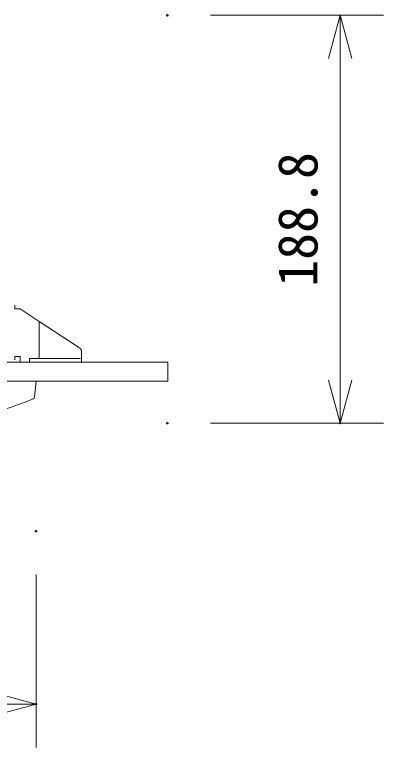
# Model space of a CAD drawing. Units: millimetres, scale not verified. Extents: x -63 to 62, y -116 to 117.
# Drawn here: x 13.84 to 30.91, y 13.77 to 47.68 of the extents above; entities that cross this region are included whole.
import ezdxf
from ezdxf.enums import TextEntityAlignment as Align

# ---------------------------------------------------------------- set-up
doc = ezdxf.new("R2010")
doc.units = ezdxf.units.MM
doc.header["$LTSCALE"] = 0.125
doc.header["$PDMODE"] = 32
doc.header["$PDSIZE"] = 0.0625
for name, color, linetype, lineweight in [('0-0_0', 7, 'Continuous', 9), ('0-4_GAIKEI', 1, 'Continuous', 18), ('0-5_SUNPO', 7, 'Continuous', 9)]:
    doc.layers.add(name, color=color, linetype=linetype, lineweight=lineweight)
doc.layers.add('0-1_DEFPOINTS', color=7, linetype='Continuous')
doc.styles.add('ＭＳ ゴシック', font='')
doc.styles.get('ＭＳ ゴシック').set_extended_font_data('MS Gothic')

# ---------------------------------------------------------------- blocks, each defined once
blk = doc.blocks.new('_OPEN30')
at = {"layer": '0-0_0'}
blk.add_line((0, 0), (-1, 0), dxfattribs=at)
blk.add_lwpolyline([(-1, 0.26795), (0, 0), (-1, -0.26795)], dxfattribs=at)
blk = doc.blocks.new('D4')
at = {"layer": '0-1_DEFPOINTS'}
for p in [(15.4346, 46.1353), (15.4346, 27.2553), (23.4346, 27.2553)]:
    blk.add_point(p, dxfattribs=at)
at = {"layer": '0-5_SUNPO'}
for p, q in [((17.4346, 46.1353), (25.4346, 46.1353)), ((23.4346, 44.1353), (23.4346, 29.2553)), ((17.4346, 27.2553), (25.4346, 27.2553))]:
    blk.add_line(p, q, dxfattribs=at)
at = {"layer": '0-5_SUNPO', "xscale": 2, "yscale": 2}
for p, rotation in [((23.4346, 46.1353), 90), ((23.4346, 27.2553), 270)]:
    blk.add_blockref('_OPEN30', p, dxfattribs=dict(at, rotation=rotation))
at = {"layer": '0-5_SUNPO', "style": 'ＭＳ ゴシック'}
blk.add_text('188.8', height=1.833, rotation=90, dxfattribs=at).set_placement((22.9346, 33.5703), align=Align.BOTTOM_LEFT)
blk = doc.blocks.new('D3')
at = {"layer": '0-1_DEFPOINTS'}
for p in [(-15.1445, 22.2525), (9.3555, 22.2525), (9.3555, 14.2525)]:
    blk.add_point(p, dxfattribs=at)
at = {"layer": '0-5_SUNPO'}
for p, q in [((-15.1445, 20.2525), (-15.1445, 12.2525)), ((9.3555, 20.2525), (9.3555, 12.2525)), ((-13.1445, 14.2525), (7.3555, 14.2525))]:
    blk.add_line(p, q, dxfattribs=at)
at = {"layer": '0-5_SUNPO', "xscale": 2, "yscale": 2, "rotation": 180}
blk.add_blockref('_OPEN30', (-15.1445, 14.2525), dxfattribs=at)
at = {"layer": '0-5_SUNPO', "xscale": 2, "yscale": 2}
blk.add_blockref('_OPEN30', (9.3555, 14.2525), dxfattribs=at)
at = {"layer": '0-5_SUNPO', "style": 'ＭＳ ゴシック'}
blk.add_text('φ245', height=1.833, dxfattribs=at).set_placement((-6.0195, 14.7525), align=Align.BOTTOM_LEFT)

msp = doc.modelspace()

# ---------------------------------------------------------------- linework, layer by layer
at = {"layer": '0-4_GAIKEI'}
for p, q in [((14.9767, 31.7634), (14.9767, 33.4861)), ((14.525, 31.7634), (14.6733, 31.7634)), ((14.525, 31.6034), (14.525, 31.7634)), ((14.525, 31.6034), (14.6733, 31.6034)), ((16.2188, 31.7634), (14.6733, 31.7634)), ((14.6733, 31.6034), (16.2188, 31.6034)), ((16.2188, 31.7634), (16.4637, 31.7634)), ((16.2188, 31.6034), (16.4637, 31.6034)), ((16.8882, 31.7634), (16.4637, 31.7634)), ((16.4637, 31.6034), (16.9089, 31.6034)), ((14.8277, 30.7234), (20.9226, 30.7234))]:
    msp.add_line(p, q, dxfattribs=at)
at = {"layer": '0-4_GAIKEI', "color": 7}
for p, q in [((16.7974, 32.2902), (14.9767, 33.4861)), ((16.8388, 32.263), (16.7974, 32.2902)), ((16.9296, 31.6834), (16.9296, 32.091)), ((14.8277, 30.7234), (-9.6723, 30.7234)), ((14.7537, 29.9829), (14.8277, 30.7234))]:
    msp.add_line(p, q, dxfattribs=at)
msp.add_lwpolyline([(14.9767, 33.4861), (14.0977, 34.0634), (13.8477, 34.0634), (13.8477, 34.1434)], dxfattribs=at)
at = {"layer": '0-4_GAIKEI'}
for points in [[(20.9226, 30.7234), (20.9226, 31.6034), (-15.2281, 31.6034)], [(13.8477, 31.7834), (13.8477, 31.8634), (14.0977, 31.8634), (14.0977, 31.6034), (14.525, 31.6034)]]:
    msp.add_lwpolyline(points, dxfattribs=at)
at = {"layer": '0-4_GAIKEI', "color": 7}
for centre, radius, start, end in [((8.1949, 45.6639), 17.05, 281.81359, 292.40048), ((14.6542, 29.9929), 0.1, 292.40048, 354.28941)]:
    msp.add_arc(centre, radius, start, end, dxfattribs=at)
for centre, major_axis, ratio, start_param, end_param in [((13.8352, 34.1434), (0, -0.08), 0.156521, 1.5707963, 3.1415927), ((16.7364, 32.091), (0, 0.2029), 0.952264, 4.712389, 5.7242549), ((16.9089, 31.6834), (0, -0.08), 0.258819, 0, 1.5707963)]:
    msp.add_ellipse(centre, major_axis=major_axis, ratio=ratio, start_param=start_param, end_param=end_param, dxfattribs=at)
at = {"layer": '0-4_GAIKEI'}
msp.add_ellipse((13.8352, 31.7834), major_axis=(0, 0.08), ratio=0.156521, start_param=3.1415927, end_param=4.712389, dxfattribs=at)

# ---------------------------------------------------------------- block references
at = {"layer": '0-5_SUNPO'}
for name in ['D4', 'D3']:
    msp.add_blockref(name, (5.4723, 1.518), dxfattribs=at)

doc.saveas('drawing.dxf')
